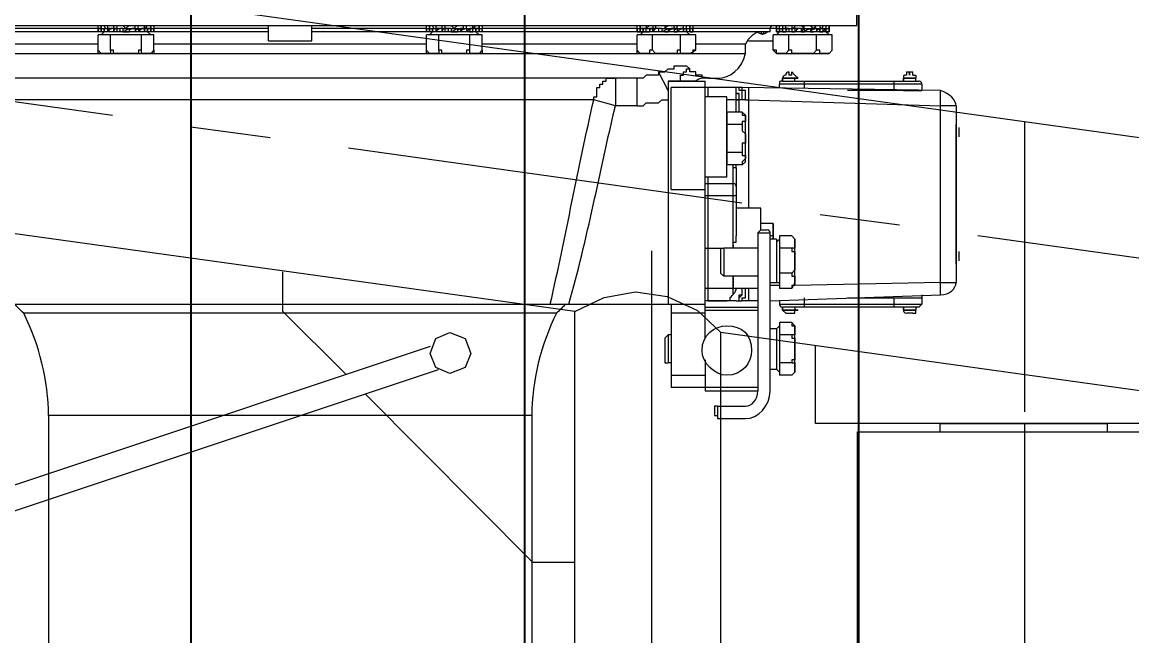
# Model space of a CAD drawing. Header units: millimetres. Extents: x 25083 to 52777, y 24772 to 45779.
# Drawn here: x 39298.4 to 39431.4, y 33732.9 to 33806.6 of the extents above; entities that cross this region are included whole.
import ezdxf

# ---------------------------------------------------------------- set-up
doc = ezdxf.new("R2010")
doc.units = ezdxf.units.MM
doc.layers.add('小车', color=7, linetype='Continuous')
doc.styles.get("Standard").update_dxf_attribs({"font": ''})
doc.styles.get('Standard').set_extended_font_data('SimSun')
doc.dimstyles.new('ISO-25', dxfattribs={"dimtxt": 2.5, "dimasz": 2.5, "dimexe": 1.25, "dimexo": 0.625, "dimtad": 1, "dimtxsty": 'Standard', "dimcen": 2.5, "dimadec": 0, "dimazin": 0, "dimtfac": 1, "dimtmove": 0, "dimatfit": 3, "dimfxl": 1, "dimarcsym": 0})

# ---------------------------------------------------------------- blocks, each defined once
blk = doc.blocks.new('*D925')
at = {"color": 0, "lineweight": -2}
for p, q in [((29677.86, 34881.66), (29677.86, 32448.29)), ((40733.02, 34757.65), (40733.02, 32448.29)), ((29680.36, 32449.54), (40730.52, 32449.54))]:
    blk.add_line(p, q, dxfattribs=at)
at = {"color": 0}
for points in [[(29680.36, 32449.96), (29680.36, 32449.13), (29677.86, 32449.54)], [(40730.52, 32449.13), (40730.52, 32449.96), (40733.02, 32449.54)]]:
    blk.add_solid(points, dxfattribs=at)
at = {"layer": 'DEFPOINTS', "color": 0}
for p in [(29677.86, 34882.29), (40733.02, 34758.27), (40733.02, 32449.54)]:
    blk.add_point(p, dxfattribs=at)
at = {"color": 0, "insert": (35205.44, 32451.63), "char_height": 2.5, "attachment_point": 5}
blk.add_mtext('11055,15', dxfattribs=at)
blk = doc.blocks.new('zw$D2F4')
at = {"color": 7, "lineweight": 5}
for points in [[(626.85, 228.39), (626.85, 92.47)], [(626.85, 228.01), (626.85, 92.84)], [(626.11, 163.03), (626.11, 217.99)], [(623.51, 215.02), (623.51, 105.84)], [(620.54, 118.83), (620.54, 211.67)], [(617.94, 124.03), (617.94, 206.48)], [(626.48, 183.45), (626.48, 202.39)], [(593.43, 202.02), (593.43, 110.66)], [(624.63, 183.45), (624.63, 202.02)], [(592.32, 128.49), (592.32, 192.36)], [(580.06, 189.39), (518.42, 189.39)], [(580.06, 131.46), (580.06, 189.39)], [(623.51, 183.08), (623.88, 183.45)], [(623.51, 182.71), (623.51, 183.45), (623.88, 183.45)], [(623.51, 183.08), (623.51, 177.14)], [(623.88, 181.97), (623.51, 181.97), (623.51, 182.71)], [(623.88, 183.45), (625.74, 183.45)], [(625.74, 176.77), (625.74, 183.45)], [(626.11, 182.71), (625.74, 183.08)], [(626.48, 183.45), (626.11, 183.45)], [(626.11, 183.45), (626.48, 183.45)], [(626.11, 183.45), (626.48, 183.45)], [(626.48, 183.08), (626.11, 183.08)], [(626.48, 183.08), (626.11, 183.08)], [(626.11, 183.08), (626.48, 183.08), (626.48, 182.71)], [(626.11, 183.08), (626.48, 183.08)], [(626.48, 182.71), (626.11, 182.71)], [(626.11, 182.71), (626.48, 182.71), (626.48, 182.34)], [(626.48, 182.34), (626.11, 182.34)], [(626.48, 183.45), (626.85, 183.45)], [(626.48, 183.45), (626.48, 183.08)], [(626.48, 183.08), (626.48, 182.71)], [(626.48, 183.08), (626.85, 183.08)], [(626.85, 183.08), (626.48, 183.08)], [(626.48, 183.08), (626.48, 182.71)], [(626.48, 182.71), (626.48, 182.34)], [(626.48, 182.71), (626.48, 182.34)], [(626.48, 182.34), (626.48, 181.97)], [(623.51, 180.11), (623.51, 181.59), (623.88, 181.59), (623.88, 181.97)], [(623.88, 181.97), (625.74, 181.97)], [(626.48, 181.59), (626.11, 181.59)], [(626.48, 181.22), (626.11, 181.22)], [(626.48, 181.22), (626.48, 180.85)], [(626.48, 181.22), (626.48, 180.85)], [(623.88, 178.25), (623.88, 178.62), (623.51, 178.62), (623.51, 180.11)], [(626.48, 180.48), (626.11, 180.48)], [(626.11, 180.48), (626.48, 179.74)], [(626.11, 180.48), (626.11, 180.11)], [(626.11, 180.11), (626.11, 179.74)], [(626.48, 179.74), (626.11, 179.74)], [(626.85, 180.48), (626.48, 180.11)], [(626.48, 180.48), (626.48, 179.74)], [(626.48, 180.11), (626.85, 179.74)], [(626.48, 179.37), (626.48, 179), (626.11, 179)], [(626.48, 178.62), (626.11, 178.62)], [(626.48, 179), (626.48, 179.37)], [(626.48, 179.37), (626.48, 179)], [(626.48, 179.37), (626.48, 179)], [(623.51, 177.51), (623.51, 178.25), (623.88, 178.25)], [(623.51, 177.14), (623.51, 177.51)], [(623.51, 177.14), (623.88, 176.77)], [(623.88, 176.77), (623.51, 176.77), (623.51, 177.14)], [(623.88, 178.25), (625.74, 178.25)], [(626.11, 177.51), (625.74, 177.14)], [(626.48, 177.88), (626.11, 177.88)], [(626.11, 177.88), (626.48, 177.88), (626.48, 177.51)], [(626.48, 177.51), (626.11, 177.51)], [(626.11, 177.51), (626.48, 177.51), (626.48, 177.14)], [(626.48, 177.14), (626.11, 177.14)], [(626.48, 177.14), (626.11, 177.14)], [(626.11, 177.14), (626.48, 177.14), (626.48, 176.77)], [(626.11, 177.14), (626.48, 177.14)], [(626.48, 177.88), (626.48, 178.25)], [(626.48, 177.51), (626.48, 177.88)], [(626.48, 177.88), (626.48, 177.51)], [(626.48, 177.14), (626.48, 177.51)], [(626.48, 177.51), (626.48, 177.14)], [(626.85, 177.14), (626.48, 177.14)], [(626.48, 177.14), (626.85, 177.14)], [(623.88, 176.77), (625.74, 176.77)], [(624.63, 144.09), (624.63, 176.77)], [(626.11, 176.77), (626.48, 176.77)], [(626.48, 176.77), (626.11, 176.77)], [(626.11, 176.77), (626.48, 176.77)], [(626.48, 163.03), (626.48, 176.77)], [(626.85, 176.77), (626.48, 176.77)], [(625, 163.03), (626.85, 163.03)], [(625, 163.03), (625, 157.83)], [(625, 157.83), (626.85, 157.83)], [(626.11, 102.87), (626.11, 157.83)], [(626.48, 144.09), (626.48, 157.83)], [(623.51, 143.72), (623.88, 144.09)], [(623.51, 143.34), (623.51, 144.09), (623.88, 144.09)], [(623.51, 143.72), (623.51, 137.77)], [(623.88, 144.09), (625.74, 144.09)], [(625.74, 137.4), (625.74, 144.09)], [(626.11, 143.34), (625.74, 143.72)], [(626.48, 144.09), (626.11, 144.09)], [(626.11, 144.09), (626.48, 144.09)], [(626.11, 144.09), (626.48, 144.09)], [(626.48, 143.72), (626.11, 143.72)], [(626.48, 143.72), (626.11, 143.72)], [(626.11, 143.72), (626.48, 143.72), (626.48, 143.34)], [(626.11, 143.72), (626.48, 143.72)], [(626.48, 144.09), (626.85, 144.09)], [(626.48, 144.09), (626.48, 143.72)], [(626.48, 144.09), (626.48, 143.72)], [(626.48, 143.72), (626.85, 143.72)], [(626.85, 143.72), (626.48, 143.72)], [(626.48, 143.72), (626.48, 143.34)], [(623.88, 142.6), (623.51, 142.6), (623.51, 143.34)], [(623.51, 140.75), (623.51, 142.23), (623.88, 142.23), (623.88, 142.6)], [(623.88, 142.6), (625.74, 142.6)], [(626.48, 143.34), (626.11, 143.34)], [(626.11, 143.34), (626.48, 143.34), (626.48, 142.97)], [(626.48, 142.97), (626.11, 142.97)], [(626.48, 143.34), (626.48, 142.97)], [(626.48, 143.34), (626.48, 142.97)], [(626.48, 142.97), (626.48, 142.6)], [(626.48, 142.23), (626.11, 142.23)], [(626.48, 141.86), (626.11, 141.86)], [(626.48, 141.12), (626.11, 141.12)], [(626.11, 141.12), (626.48, 140.37)], [(626.11, 141.12), (626.11, 140.75)], [(626.48, 141.86), (626.48, 141.49)], [(626.85, 141.12), (626.48, 140.75)], [(626.48, 141.12), (626.48, 140.37)], [(623.88, 138.89), (623.88, 139.26), (623.51, 139.26), (623.51, 140.75)], [(626.11, 140.75), (626.11, 140.37)], [(626.48, 140.37), (626.11, 140.37)], [(626.48, 140), (626.11, 140)], [(626.48, 140.75), (626.85, 140.37)], [(626.48, 139.63), (626.48, 140)], [(626.48, 140), (626.48, 139.63)], [(626.48, 140), (626.48, 139.63)], [(623.51, 138.15), (623.51, 138.89), (623.88, 138.89)], [(623.88, 138.89), (625.74, 138.89)], [(626.48, 139.26), (626.11, 139.26)], [(626.48, 138.89), (626.11, 138.89)], [(626.11, 138.89), (626.11, 138.52), (626.48, 138.52), (626.48, 138.15)], [(626.48, 138.52), (626.48, 138.89)], [(626.48, 138.15), (626.48, 138.52)], [(626.48, 138.52), (626.48, 138.15)], [(623.51, 137.77), (623.51, 138.15)], [(623.51, 137.77), (623.88, 137.4)], [(623.88, 137.4), (623.51, 137.4), (623.51, 137.77)], [(623.88, 137.4), (625.74, 137.4)], [(624.63, 118.83), (624.63, 137.4)], [(626.11, 138.15), (625.74, 137.77)], [(626.48, 138.15), (626.11, 138.15)], [(626.11, 138.15), (626.48, 138.15), (626.48, 137.77)], [(626.48, 137.77), (626.11, 137.77)], [(626.48, 137.77), (626.11, 137.77)], [(626.11, 137.77), (626.48, 137.77)], [(626.11, 137.77), (626.48, 137.77)], [(626.11, 137.4), (626.48, 137.4)], [(626.48, 137.4), (626.11, 137.4)], [(626.11, 137.4), (626.48, 137.4)], [(626.48, 137.77), (626.48, 138.15)], [(626.48, 138.15), (626.48, 137.77)], [(626.85, 137.77), (626.48, 137.77)], [(626.48, 137.77), (626.48, 137.4)], [(626.48, 137.77), (626.85, 137.77)], [(626.48, 118.83), (626.48, 137.4)], [(626.85, 137.4), (626.48, 137.4)], [(580.06, 131.46), (518.42, 131.46)], [(617.2, 121.43), (617.94, 124.03)], [(617.94, 124.03), (618.31, 124.03), (618.31, 123.66), (619.43, 123.66), (619.43, 123.29), (619.8, 123.29), (619.8, 122.92), (620.17, 122.92), (620.17, 122.55), (620.54, 122.55), (620.54, 121.43)], [(620.54, 121.43), (617.2, 121.43)], [(617.2, 118.83), (617.2, 121.43)], [(617.2, 118.83), (620.54, 118.83)], [(617.2, 118.83), (617.2, 118.09), (617.57, 117.72), (617.57, 116.24), (617.94, 115.86), (617.94, 115.12)], [(621.28, 116.24), (620.91, 116.24), (620.91, 117.72), (620.54, 118.09), (620.54, 118.83)], [(623.51, 118.46), (623.88, 118.83)], [(623.51, 118.09), (623.51, 118.83), (623.88, 118.83)], [(623.51, 118.46), (623.51, 112.52)], [(623.88, 118.83), (625.74, 118.83)], [(625.74, 111.78), (625.74, 118.83)], [(626.11, 118.09), (625.74, 118.46)], [(626.48, 118.83), (626.11, 118.83)], [(626.11, 118.83), (626.48, 118.83)], [(626.11, 118.83), (626.11, 118.46), (626.48, 118.46)], [(626.48, 118.46), (626.11, 118.46)], [(626.48, 118.46), (626.11, 118.46)], [(626.11, 118.46), (626.11, 118.09), (626.48, 118.09)], [(626.11, 118.46), (626.48, 118.46)], [(626.48, 118.83), (626.48, 118.46)], [(626.48, 118.83), (626.85, 118.83)], [(626.48, 118.83), (626.48, 118.46)], [(626.48, 118.46), (626.48, 118.09)], [(626.48, 118.46), (626.85, 118.46)], [(626.85, 118.46), (626.48, 118.46)], [(623.88, 116.98), (623.88, 117.35), (623.51, 117.35), (623.51, 118.09)], [(626.48, 118.09), (626.11, 118.09)], [(626.11, 118.09), (626.11, 117.72), (626.48, 117.72), (626.48, 117.35)], [(626.48, 117.35), (626.11, 117.35)], [(626.48, 118.09), (626.48, 117.72)], [(626.48, 117.72), (626.48, 117.35)], [(619.06, 115.12), (621.28, 116.24)], [(621.28, 116.24), (621.28, 115.49), (621.65, 115.12), (621.65, 114.38), (622.03, 114.38), (622.03, 113.26), (622.03, 112.89), (621.65, 112.52)], [(623.51, 115.49), (623.51, 116.61), (623.88, 116.98)], [(623.88, 116.98), (625.74, 116.98)], [(626.48, 116.98), (626.11, 116.98)], [(626.48, 116.24), (626.11, 116.24)], [(626.48, 115.86), (626.11, 115.86)], [(626.11, 115.86), (626.48, 115.12)], [(626.48, 116.98), (626.48, 116.61)], [(626.48, 115.86), (626.48, 115.12)], [(593.43, 114.75), (583.4, 114.75)], [(583.4, 104.35), (583.4, 114.75)], [(584.89, 114.75), (584.89, 110.66)], [(589.35, 115.49), (586.38, 115.49)], [(586.38, 115.49), (586.38, 115.12)], [(589.72, 115.12), (586.38, 115.12)], [(586.38, 114.75), (586.38, 115.12)], [(589.35, 115.49), (589.72, 115.12)], [(589.72, 114.75), (589.72, 115.12)], [(592.32, 110.66), (592.32, 114.75)], [(620.17, 115.12), (593.43, 115.12)], [(607.17, 114.75), (619.43, 114.75)], [(607.17, 114.75), (607.17, 110.66)], [(619.43, 106.95), (619.43, 114.75)], [(620.17, 111.78), (620.17, 115.12)], [(620.17, 115.12), (620.17, 110.66)], [(623.88, 113.64), (623.88, 114.01), (623.51, 114.01), (623.51, 115.49)], [(626.11, 115.49), (626.11, 115.12)], [(626.48, 115.12), (626.11, 115.12)], [(626.85, 115.49), (626.48, 115.49)], [(626.48, 115.49), (626.85, 115.12)], [(626.48, 114.38), (626.48, 114.75)], [(620.17, 113.64), (620.91, 113.64), (620.91, 113.26), (621.28, 113.26), (621.28, 112.89), (621.65, 112.89), (621.65, 112.52)], [(623.51, 112.89), (623.51, 113.64), (623.88, 113.64)], [(623.88, 113.64), (625.74, 113.64)], [(626.48, 114.38), (626.11, 114.38)], [(626.48, 114.01), (626.11, 114.01)], [(626.48, 113.26), (626.11, 113.26)], [(626.11, 113.26), (626.48, 113.26), (626.48, 112.89)], [(626.48, 113.26), (626.48, 113.64)], [(626.48, 113.26), (626.48, 112.89)], [(620.54, 110.29), (620.54, 111.04), (620.91, 111.04), (620.91, 111.78), (621.28, 111.78), (621.28, 112.15), (621.28, 112.52), (621.65, 112.52)], [(623.51, 112.52), (623.51, 112.89)], [(623.51, 112.52), (623.88, 111.78)], [(623.88, 111.78), (623.88, 112.15), (623.51, 112.15), (623.51, 112.52)], [(623.88, 111.78), (625.74, 111.78)], [(624.63, 105.84), (624.63, 111.78)], [(626.11, 112.89), (625.74, 112.52)], [(626.48, 112.89), (626.11, 112.89)], [(626.11, 112.89), (626.48, 112.89), (626.48, 112.52)], [(626.48, 112.52), (626.11, 112.52)], [(626.11, 112.52), (626.48, 112.52)], [(626.11, 112.52), (626.11, 112.15)], [(626.48, 112.15), (626.11, 112.15)], [(626.11, 112.15), (626.48, 112.15)], [(626.48, 112.15), (626.11, 112.15)], [(626.11, 112.15), (626.48, 112.15)], [(626.11, 112.15), (626.48, 112.15)], [(626.48, 112.89), (626.48, 112.52)], [(626.48, 112.15), (626.48, 112.52)], [(626.85, 112.52), (626.48, 112.52)], [(626.48, 112.52), (626.48, 112.15)], [(626.48, 112.52), (626.85, 112.52), (626.85, 112.15)], [(626.48, 102.87), (626.48, 112.15)], [(626.85, 112.15), (626.48, 112.15)], [(586.75, 110.66), (583.03, 110.66)], [(583.03, 110.66), (583.03, 104.35)], [(589.35, 110.66), (620.17, 110.66)], [(592.69, 110.66), (592.69, 104.35)], [(593.06, 110.66), (593.06, 104.35)], [(593.8, 106.95), (593.8, 110.66)], [(595.29, 107.32), (595.29, 110.66)], [(600.12, 110.66), (600.12, 108.81)], [(606.43, 106.95), (606.43, 110.66)], [(607.91, 110.66), (607.91, 107.32)], [(608.66, 108.07), (608.66, 110.66)], [(618.31, 108.07), (618.31, 110.66)], [(581.18, 109.18), (579.69, 109.18)], [(579.69, 109.18), (579.69, 105.84)], [(581.18, 109.55), (580.06, 109.55)], [(581.18, 109.18), (581.18, 105.84)], [(593.8, 110.29), (608.66, 110.29)], [(593.8, 110.29), (593.8, 108.07)], [(618.31, 110.29), (619.43, 110.29)], [(620.54, 110.29), (620.54, 109.18)], [(594.17, 107.69), (593.8, 107.69), (593.8, 108.07)], [(597.15, 108.81), (596.77, 108.44)], [(600.12, 108.44), (596.77, 108.44)], [(596.77, 104.35), (596.77, 108.44)], [(600.12, 108.81), (597.15, 108.81)], [(600.12, 108.81), (600.12, 108.44)], [(600.12, 104.35), (600.12, 108.44)], [(608.66, 108.07), (618.31, 108.07)], [(616.46, 108.07), (610.14, 108.07)], [(610.14, 106.21), (610.14, 108.07)], [(610.89, 108.07), (610.51, 108.07)], [(611.63, 106.21), (611.63, 108.07)], [(614.97, 106.21), (614.97, 108.07)], [(616.46, 106.21), (616.46, 108.07)], [(617.94, 106.95), (617.94, 108.07)], [(593.8, 106.95), (593.8, 106.58), (594.55, 106.58), (594.55, 106.21), (595.29, 106.21)], [(593.8, 106.95), (593.8, 106.58), (594.17, 106.58), (594.55, 106.21), (595.29, 106.21)], [(594.55, 107.32), (596.77, 107.32)], [(596.77, 107.32), (595.29, 107.32)], [(595.29, 106.95), (595.29, 107.32)], [(595.29, 104.35), (595.29, 106.95)], [(600.49, 107.32), (600.12, 107.32)], [(600.12, 107.32), (609.77, 107.32)], [(600.49, 107.32), (600.86, 107.32), (600.86, 106.95), (601.6, 106.95)], [(609.77, 106.95), (601.6, 106.95)], [(604.94, 103.98), (604.94, 106.95)], [(609.77, 106.95), (609.77, 107.32)], [(609.77, 107.32), (610.14, 107.32)], [(609.77, 106.95), (610.14, 106.95)], [(616.46, 106.95), (617.94, 106.95)], [(616.46, 106.58), (617.94, 106.58)], [(617.94, 106.95), (618.68, 106.95)], [(617.94, 106.95), (619.06, 106.95)], [(617.94, 106.95), (617.94, 106.58)], [(617.94, 106.21), (617.94, 106.95)], [(617.94, 106.95), (618.68, 106.95)], [(617.94, 106.21), (619.06, 106.21), (619.06, 106.58), (619.43, 106.58), (619.43, 106.95)], [(617.94, 106.21), (619.06, 106.21), (619.06, 106.58), (619.43, 106.58), (619.43, 106.95)], [(617.94, 106.58), (618.68, 106.58)], [(618.68, 106.95), (619.06, 106.95)], [(618.68, 106.95), (618.68, 106.58)], [(618.68, 106.58), (618.68, 106.95), (619.06, 106.95)], [(619.06, 106.95), (619.43, 106.95), (619.43, 107.32)], [(619.06, 106.95), (619.43, 106.95), (619.43, 107.32)], [(593.8, 104.35), (593.8, 106.21)], [(593.8, 106.21), (594.17, 106.21), (594.17, 105.84), (594.55, 105.84), (594.92, 105.84), (595.29, 105.84)], [(595.29, 105.47), (593.8, 105.47)], [(617.94, 105.47), (604.94, 105.47)], [(610.51, 105.84), (610.14, 106.21)], [(610.89, 105.84), (610.51, 106.21), (610.14, 106.21)], [(610.51, 105.84), (616.08, 105.84)], [(611.63, 106.21), (611.26, 106.21), (611.26, 105.84), (610.89, 105.84)], [(613.49, 105.84), (612.74, 105.84), (612.74, 106.21), (611.63, 106.21)], [(614.97, 106.21), (614.23, 106.21), (613.86, 105.84), (613.49, 105.84)], [(615.71, 105.84), (615.34, 105.84), (615.34, 106.21), (614.97, 106.21)], [(616.08, 105.84), (615.71, 105.84)], [(616.08, 105.84), (616.46, 106.21)], [(616.46, 106.21), (616.08, 106.21), (616.08, 105.84)], [(617.94, 105.47), (617.2, 82.44)], [(617.94, 105.84), (619.06, 105.84), (619.06, 106.21), (619.43, 106.21)], [(617.94, 105.84), (617.94, 105.47)], [(619.43, 105.47), (617.94, 105.47)], [(619.06, 82.44), (619.43, 106.21)], [(623.51, 105.84), (624.63, 105.84)], [(625, 105.47), (625, 102.5)], [(625, 105.47), (625, 103.61)], [(601.97, 104.35), (583.03, 104.35)], [(601.97, 104.35), (601.97, 102.87)], [(602.34, 103.98), (604.94, 103.98)], [(602.34, 103.98), (602.34, 103.24)], [(603.09, 102.5), (603.09, 103.98)], [(583.03, 102.87), (601.97, 102.87)], [(590.46, 102.12), (590.46, 102.87)], [(593.8, 102.87), (594.55, 82.44)], [(595.66, 101.75), (595.66, 102.87)], [(601.23, 102.12), (601.23, 102.87)], [(601.23, 102.5), (602.72, 102.5)], [(601.6, 102.5), (601.23, 102.5)], [(601.6, 102.5), (601.6, 102.87)], [(602.34, 102.5), (601.6, 102.5)], [(602.72, 102.5), (602.34, 102.5)], [(602.72, 102.5), (603.09, 102.5)], [(603.09, 102.5), (602.72, 102.5)], [(623.51, 102.12), (623.88, 102.5)], [(623.51, 101.38), (623.51, 102.12), (623.88, 102.12), (623.88, 102.5)], [(623.88, 102.5), (625.74, 102.5)], [(625, 103.61), (625, 102.5)], [(625.74, 95.44), (625.74, 102.5)], [(626.11, 102.87), (626.48, 102.87)], [(626.48, 102.12), (626.48, 102.87)], [(591.2, 101.75), (584.89, 101.75)], [(584.89, 100.27), (584.89, 101.75)], [(585.63, 102.12), (585.26, 101.75)], [(590.46, 102.12), (585.63, 102.12)], [(586.38, 100.27), (586.38, 101.75)], [(589.72, 100.27), (589.72, 101.75)], [(590.46, 102.12), (590.83, 101.75)], [(591.2, 100.27), (591.2, 101.75)], [(592.69, 99.52), (592.69, 101.38)], [(592.69, 101.38), (592.69, 99.52)], [(593.06, 85.04), (593.06, 101.38)], [(593.8, 101.75), (593.43, 101.75)], [(593.43, 101.75), (593.43, 84.67)], [(601.6, 101.75), (595.29, 101.75)], [(595.29, 100.27), (595.29, 101.75)], [(601.23, 102.12), (596.03, 102.12)], [(596.03, 102.12), (596.03, 101.75)], [(597.15, 100.27), (597.15, 101.75)], [(600.12, 100.27), (600.12, 101.75)], [(600.86, 102.12), (601.23, 101.75)], [(601.6, 100.27), (601.6, 101.75)], [(619.43, 101.75), (619.8, 101.75)], [(619.8, 84.67), (619.8, 101.75)], [(620.17, 101.38), (620.17, 85.04)], [(620.54, 99.52), (620.54, 101.38)], [(620.54, 101.38), (620.54, 99.52)], [(623.51, 102.12), (623.51, 95.81)], [(623.88, 100.64), (623.51, 101.01), (623.51, 101.38)], [(626.11, 101.75), (625.74, 102.12)], [(626.48, 102.12), (626.11, 102.12)], [(626.48, 102.12), (626.11, 102.12)], [(626.11, 102.12), (626.48, 102.12)], [(626.11, 95.81), (626.11, 102.12)], [(626.11, 102.12), (626.48, 102.12), (626.48, 101.75)], [(626.11, 102.12), (626.48, 102.12)], [(626.11, 102.12), (626.11, 101.75)], [(626.48, 101.75), (626.11, 101.75)], [(626.11, 101.75), (626.48, 101.75), (626.48, 101.38)], [(626.48, 101.38), (626.11, 101.38)], [(626.11, 101.38), (626.48, 101.38), (626.48, 101.01)], [(626.85, 102.12), (626.48, 102.12)], [(626.48, 102.12), (626.85, 102.12)], [(626.48, 102.12), (626.48, 101.75), (626.85, 101.75)], [(626.85, 102.12), (626.48, 102.12)], [(626.48, 102.12), (626.48, 101.75)], [(626.48, 101.75), (626.48, 101.38)], [(626.48, 101.38), (626.48, 101.01)], [(585.26, 99.9), (584.89, 100.27)], [(585.63, 99.9), (585.26, 99.9), (584.89, 100.27)], [(585.26, 99.9), (590.83, 99.9)], [(586.38, 100.27), (586.38, 99.9), (585.63, 99.9)], [(587.86, 99.9), (586.75, 99.9), (586.75, 100.27), (586.38, 100.27)], [(589.72, 100.27), (589.35, 100.27), (589.35, 99.9), (587.86, 99.9)], [(590.46, 99.9), (589.72, 99.9), (589.72, 100.27)], [(590.83, 99.9), (590.46, 99.9)], [(590.83, 99.9), (591.2, 100.27)], [(591.2, 100.27), (590.83, 100.27), (590.83, 99.9)], [(592.32, 99.9), (592.69, 99.9), (592.69, 99.52)], [(593.06, 99.9), (592.69, 99.9)], [(596.03, 99.9), (595.29, 100.27)], [(596.03, 99.9), (595.66, 99.9), (595.66, 100.27), (595.29, 100.27)], [(596.03, 82.44), (595.66, 99.9)], [(597.15, 100.27), (596.77, 100.27), (596.77, 99.9), (596.03, 99.9)], [(596.03, 99.9), (601.23, 99.9)], [(598.63, 99.9), (597.52, 99.9), (597.15, 100.27)], [(600.12, 100.27), (599.74, 100.27), (599.74, 99.9), (598.63, 99.9)], [(600.86, 99.9), (600.12, 99.9), (600.12, 100.27)], [(601.23, 99.9), (600.86, 99.9)], [(601.23, 99.9), (601.6, 100.27)], [(601.6, 100.27), (601.23, 99.9)], [(620.17, 99.9), (620.54, 99.9)], [(620.91, 99.9), (620.54, 99.52)], [(621.28, 100.64), (620.91, 100.64)], [(620.91, 100.27), (621.28, 100.27)], [(623.51, 98.78), (623.51, 100.27), (623.88, 100.27), (623.88, 100.64)], [(623.88, 100.64), (625.74, 100.64)], [(626.48, 101.01), (626.11, 101.01)], [(626.48, 100.64), (626.11, 100.64)], [(626.48, 99.9), (626.11, 99.9)], [(626.48, 100.64), (626.48, 100.27)], [(626.48, 100.64), (626.48, 100.27)], [(626.48, 99.9), (626.48, 99.52)], [(594.17, 98.78), (593.06, 98.78)], [(620.17, 98.78), (619.43, 98.78)], [(623.88, 97.3), (623.51, 97.67), (623.51, 98.78)], [(626.48, 99.15), (626.11, 99.15)], [(626.11, 99.15), (626.48, 98.78)], [(626.11, 99.15), (626.11, 98.78)], [(626.48, 98.78), (626.11, 98.78)], [(626.85, 99.15), (626.48, 98.78)], [(626.48, 99.15), (626.48, 98.78)], [(626.48, 98.78), (626.85, 98.78)], [(626.48, 98.78), (626.48, 98.41)], [(623.51, 96.18), (623.51, 96.92), (623.88, 96.92), (623.88, 97.3)], [(623.88, 97.3), (625.74, 97.3)], [(626.48, 98.04), (626.11, 98.04)], [(626.48, 97.3), (626.11, 97.3)], [(626.48, 97.3), (626.48, 97.67)], [(623.51, 95.81), (623.51, 96.18)], [(623.51, 95.81), (623.88, 95.44)], [(623.88, 95.44), (623.51, 95.81)], [(626.11, 96.18), (625.74, 95.81)], [(626.48, 96.92), (626.11, 96.92)], [(626.11, 96.92), (626.48, 96.92), (626.48, 96.55)], [(626.48, 96.55), (626.11, 96.55)], [(626.11, 96.55), (626.48, 96.18)], [(626.48, 96.18), (626.11, 96.18)], [(626.11, 96.18), (626.11, 95.81)], [(626.11, 96.18), (626.48, 96.18), (626.48, 95.81)], [(626.48, 95.81), (626.11, 95.81)], [(626.11, 95.81), (626.48, 95.81)], [(626.48, 95.81), (626.11, 95.81)], [(626.11, 95.81), (626.48, 95.81)], [(626.11, 95.81), (626.48, 95.81)], [(626.48, 96.92), (626.48, 96.55)], [(626.48, 96.55), (626.48, 96.18)], [(626.85, 96.18), (626.48, 96.18), (626.48, 95.81)], [(626.48, 96.18), (626.48, 95.81)], [(626.85, 95.81), (626.48, 95.81)], [(626.48, 95.81), (626.85, 95.81)], [(623.88, 95.44), (625.74, 95.44)], [(594.17, 93.58), (594.17, 84.67)], [(619.06, 84.67), (619.06, 93.58)], [(626.85, 92.84), (626.85, 92.47)], [(626.85, 92.47), (629.08, 92.47)], [(593.06, 88.01), (594.17, 88.01)], [(619.06, 88.01), (620.17, 88.01)], [(592.32, 86.16), (592.32, 86.53)], [(592.69, 85.41), (592.69, 86.9)], [(592.69, 86.9), (592.69, 85.41)], [(594.17, 86.9), (594.17, 84.67)], [(619.06, 86.9), (619.06, 84.67)], [(620.54, 85.41), (620.54, 86.9)], [(620.54, 86.9), (620.54, 85.41)], [(621.28, 86.53), (621.28, 86.16)], [(592.32, 85.78), (592.32, 86.16)], [(592.32, 85.78), (592.32, 85.41), (592.69, 85.41)], [(593.06, 85.41), (592.69, 85.41)], [(620.17, 85.41), (620.54, 85.41)], [(620.91, 85.78), (620.91, 85.41), (620.54, 85.41)], [(620.91, 86.16), (621.28, 86.16)], [(621.28, 86.16), (620.91, 86.16)], [(621.28, 86.16), (621.28, 85.78)], [(594.55, 84.67), (593.43, 84.67)], [(619.8, 84.67), (619.06, 84.67)], [(594.55, 82.44), (596.03, 82.44)], [(596.03, 82.44), (617.2, 82.44)], [(596.03, 82.44), (596.03, 80.58)], [(617.2, 80.58), (617.2, 82.44)], [(617.2, 82.44), (619.06, 82.44)], [(617.2, 80.58), (596.03, 80.58)], [(598.26, 80.58), (614.97, 80.58)], [(614.6, 80.58), (598.63, 80.58)]]:
    blk.add_lwpolyline(points, dxfattribs=at)
for points in [[(592.32, 192.36), (592.69, 192.74), (593.06, 193.11), (593.43, 193.48)], [(580.06, 189.39), (584.15, 189.39), (588.6, 190.51), (592.32, 192.36)], [(626.11, 183.45), (626.11, 183.45), (626.11, 183.45), (626.11, 183.45)], [(626.11, 183.08), (626.11, 183.08), (626.11, 183.08), (626.11, 183.08)], [(626.11, 183.08), (626.11, 183.08), (626.11, 183.08), (626.11, 183.08)], [(626.11, 182.34), (626.11, 182.34), (626.11, 182.71), (626.11, 182.71)], [(626.48, 181.59), (626.48, 181.97), (626.48, 181.97), (626.11, 182.34)], [(626.11, 182.34), (626.11, 182.34), (626.11, 182.34), (626.11, 182.34)], [(626.11, 182.34), (626.11, 182.34), (626.11, 182.34), (626.11, 182.34)], [(626.48, 183.08), (626.48, 183.45), (626.48, 183.45), (626.48, 183.45)], [(626.48, 183.45), (626.48, 183.45), (626.48, 183.45), (626.48, 183.45)], [(626.48, 183.45), (626.48, 183.45), (626.48, 183.45), (626.48, 183.45)], [(626.48, 183.45), (626.48, 183.45), (626.48, 183.45), (626.48, 183.45)], [(626.48, 183.45), (626.48, 183.45), (626.48, 183.45), (626.48, 183.45)], [(626.48, 183.08), (626.48, 183.08), (626.48, 183.08), (626.48, 183.08)], [(626.48, 183.08), (626.48, 183.08), (626.48, 183.08), (626.48, 183.08)], [(626.48, 183.08), (626.48, 183.08), (626.48, 183.08), (626.48, 183.08)], [(626.48, 183.08), (626.48, 183.08), (626.48, 183.08), (626.48, 183.08)], [(626.85, 182.71), (626.48, 182.71), (626.48, 182.34), (626.48, 182.34)], [(626.48, 182.71), (626.48, 182.71), (626.48, 182.71), (626.48, 182.71)], [(626.48, 182.71), (626.48, 182.71), (626.48, 182.71), (626.48, 182.71)], [(626.48, 182.34), (626.48, 182.34), (626.48, 182.34), (626.48, 182.34)], [(626.85, 182.34), (626.48, 182.34), (626.48, 182.34), (626.48, 182.34)], [(626.48, 181.97), (626.48, 182.34), (626.48, 182.34), (626.48, 182.34)], [(626.48, 181.22), (626.48, 181.22), (626.48, 181.59), (626.11, 181.59)], [(626.11, 181.22), (626.11, 181.59), (626.11, 181.59), (626.11, 181.59)], [(626.11, 181.59), (626.11, 181.59), (626.11, 181.59), (626.11, 181.59)], [(626.48, 180.85), (626.11, 180.85), (626.11, 180.85), (626.11, 181.22)], [(626.11, 181.22), (626.11, 181.22), (626.11, 181.22), (626.11, 181.22)], [(626.48, 181.59), (626.48, 181.97), (626.48, 181.97), (626.48, 181.97)], [(626.85, 181.59), (626.48, 181.59), (626.48, 181.59), (626.48, 181.22)], [(626.48, 181.22), (626.48, 181.22), (626.48, 181.59), (626.48, 181.59)], [(626.48, 181.22), (626.48, 181.22), (626.48, 181.22), (626.48, 181.22)], [(626.85, 181.22), (626.48, 181.22), (626.48, 181.22), (626.48, 181.22)], [(626.48, 181.22), (626.48, 181.22), (626.48, 181.22), (626.48, 181.22)], [(626.11, 179.74), (626.48, 179.74), (626.48, 179.37), (626.48, 179.37)], [(626.48, 180.48), (626.48, 180.48), (626.48, 180.85), (626.48, 180.85)], [(626.48, 180.48), (626.48, 180.48), (626.48, 180.85), (626.48, 180.85)], [(626.48, 179.74), (626.48, 179.74), (626.48, 179.37), (626.48, 179.37)], [(626.11, 179), (626.11, 179), (626.11, 179), (626.11, 179)], [(626.11, 179), (626.11, 179), (626.11, 179), (626.11, 179)], [(626.11, 179), (626.48, 179), (626.48, 178.62), (626.48, 178.62)], [(626.11, 178.62), (626.11, 178.62), (626.11, 178.62), (626.11, 179)], [(626.11, 178.62), (626.48, 178.25), (626.48, 178.25), (626.48, 178.25)], [(626.48, 179.37), (626.48, 179.37), (626.48, 179.37), (626.48, 179)], [(626.48, 179), (626.48, 179), (626.48, 179), (626.48, 179)], [(626.48, 179), (626.48, 179), (626.48, 179), (626.85, 179)], [(626.48, 179), (626.48, 179), (626.48, 178.62), (626.48, 178.62)], [(626.48, 179), (626.48, 178.62), (626.48, 178.62), (626.85, 178.62)], [(626.48, 178.62), (626.48, 178.25), (626.48, 178.25), (626.48, 177.88)], [(626.48, 178.62), (626.48, 178.62), (626.48, 178.62), (626.48, 178.62)], [(626.11, 177.88), (626.11, 177.88), (626.11, 177.88), (626.11, 177.88)], [(626.11, 177.51), (626.11, 177.88), (626.11, 177.88), (626.11, 177.88)], [(626.11, 177.14), (626.11, 177.14), (626.11, 177.14), (626.11, 177.14)], [(626.48, 178.25), (626.48, 177.88), (626.48, 177.88), (626.48, 177.88)], [(626.48, 177.88), (626.48, 177.88), (626.48, 177.88), (626.48, 177.88)], [(626.48, 177.88), (626.48, 177.88), (626.48, 177.88), (626.85, 177.88)], [(626.48, 177.88), (626.48, 177.88), (626.48, 177.88), (626.85, 177.51)], [(626.48, 177.51), (626.48, 177.51), (626.48, 177.51), (626.48, 177.51)], [(626.48, 177.51), (626.48, 177.51), (626.48, 177.51), (626.48, 177.51)], [(626.48, 177.14), (626.48, 177.14), (626.48, 177.14), (626.48, 177.14)], [(626.48, 177.14), (626.48, 177.14), (626.48, 177.14), (626.48, 177.14)], [(626.48, 177.14), (626.48, 177.14), (626.48, 177.14), (626.48, 177.14)], [(626.48, 177.14), (626.48, 177.14), (626.48, 177.14), (626.48, 177.14)], [(626.48, 177.14), (626.48, 177.14), (626.48, 177.14), (626.48, 177.14)], [(626.48, 177.14), (626.48, 177.14), (626.48, 176.77), (626.48, 176.77)], [(626.48, 176.77), (626.48, 176.77), (626.48, 176.77), (626.48, 176.77)], [(626.48, 176.77), (626.48, 176.77), (626.48, 176.77), (626.48, 176.77)], [(626.48, 176.77), (626.48, 176.77), (626.48, 176.77), (626.48, 176.77)], [(626.48, 176.77), (626.48, 176.77), (626.48, 176.77), (626.48, 176.77)], [(626.48, 176.77), (626.48, 176.77), (626.48, 176.77), (626.48, 176.77)], [(626.48, 176.77), (626.48, 176.77), (626.48, 176.77), (626.48, 176.77)], [(626.48, 176.77), (626.48, 176.77), (626.48, 176.77), (626.48, 176.77)], [(626.11, 144.09), (626.11, 144.09), (626.11, 144.09), (626.11, 144.09)], [(626.11, 143.72), (626.11, 143.72), (626.11, 143.72), (626.11, 143.72)], [(626.11, 143.72), (626.11, 143.72), (626.11, 143.72), (626.11, 143.72)], [(626.48, 144.09), (626.48, 144.09), (626.48, 144.09), (626.48, 144.09)], [(626.48, 144.09), (626.48, 144.09), (626.48, 144.09), (626.48, 144.09)], [(626.48, 144.09), (626.48, 144.09), (626.48, 144.09), (626.48, 144.09)], [(626.48, 144.09), (626.48, 144.09), (626.48, 144.09), (626.48, 144.09)], [(626.48, 144.09), (626.48, 144.09), (626.48, 144.09), (626.48, 144.09)], [(626.48, 143.72), (626.48, 143.72), (626.48, 143.72), (626.48, 143.72)], [(626.48, 143.72), (626.48, 143.72), (626.48, 143.72), (626.48, 143.72)], [(626.48, 143.72), (626.48, 143.72), (626.48, 143.72), (626.48, 143.72)], [(626.48, 143.72), (626.48, 143.72), (626.48, 143.72), (626.48, 143.72)], [(626.11, 142.97), (626.11, 142.97), (626.11, 143.34), (626.11, 143.34)], [(626.48, 142.23), (626.48, 142.6), (626.48, 142.6), (626.11, 142.97)], [(626.11, 142.97), (626.11, 142.97), (626.11, 142.97), (626.11, 142.97)], [(626.11, 142.97), (626.11, 142.97), (626.11, 142.97), (626.11, 142.97)], [(626.85, 143.34), (626.48, 143.34), (626.48, 142.97), (626.48, 142.97)], [(626.48, 143.34), (626.48, 143.34), (626.48, 143.34), (626.48, 143.34)], [(626.48, 143.34), (626.48, 143.34), (626.48, 143.34), (626.48, 143.34)], [(626.48, 142.23), (626.48, 142.6), (626.48, 142.6), (626.48, 142.97)], [(626.48, 142.97), (626.48, 142.97), (626.48, 142.97), (626.48, 142.97)], [(626.48, 142.97), (626.48, 142.97), (626.48, 142.97), (626.48, 142.97)], [(626.85, 142.97), (626.48, 142.97), (626.48, 142.97), (626.48, 142.97)], [(626.48, 141.86), (626.48, 141.86), (626.48, 142.23), (626.11, 142.23)], [(626.11, 141.86), (626.11, 142.23), (626.11, 142.23), (626.11, 142.23)], [(626.11, 142.23), (626.11, 142.23), (626.11, 142.23), (626.11, 142.23)], [(626.48, 141.49), (626.11, 141.49), (626.11, 141.49), (626.11, 141.86)], [(626.11, 141.86), (626.11, 141.86), (626.11, 141.86), (626.11, 141.86)], [(626.48, 141.86), (626.48, 141.86), (626.48, 142.23), (626.48, 142.23)], [(626.85, 142.23), (626.48, 142.23), (626.48, 142.23), (626.48, 141.86)], [(626.48, 141.12), (626.48, 141.12), (626.48, 141.49), (626.48, 141.86)], [(626.48, 141.86), (626.48, 141.86), (626.48, 141.86), (626.48, 141.86)], [(626.85, 141.86), (626.48, 141.86), (626.48, 141.86), (626.48, 141.86)], [(626.48, 141.86), (626.48, 141.86), (626.48, 141.86), (626.48, 141.86)], [(626.48, 141.12), (626.48, 141.12), (626.48, 141.49), (626.48, 141.49)], [(626.11, 140.37), (626.48, 140.37), (626.48, 140), (626.48, 140)], [(626.11, 140), (626.11, 140), (626.11, 140), (626.11, 140)], [(626.11, 140), (626.48, 139.63), (626.48, 139.63), (626.48, 139.26)], [(626.48, 140.37), (626.48, 140.37), (626.48, 140), (626.48, 140)], [(626.48, 140), (626.48, 140), (626.48, 140), (626.48, 139.63)], [(626.11, 139.63), (626.11, 139.63), (626.11, 139.63), (626.11, 139.63)], [(626.11, 139.26), (626.11, 139.26), (626.11, 139.26), (626.11, 139.63)], [(626.11, 139.26), (626.48, 138.89), (626.48, 138.89), (626.48, 138.89)], [(626.11, 138.52), (626.11, 138.52), (626.11, 138.52), (626.11, 138.52)], [(626.11, 138.15), (626.11, 138.52), (626.11, 138.52), (626.11, 138.52)], [(626.48, 139.63), (626.48, 139.63), (626.48, 139.63), (626.48, 139.63)], [(626.48, 139.63), (626.48, 139.63), (626.48, 139.63), (626.85, 139.63)], [(626.48, 139.63), (626.48, 139.63), (626.48, 139.26), (626.48, 139.26)], [(626.48, 139.63), (626.48, 139.26), (626.48, 139.26), (626.85, 139.26)], [(626.48, 139.26), (626.48, 139.26), (626.48, 139.26), (626.48, 139.26)], [(626.48, 139.26), (626.48, 138.89), (626.48, 138.89), (626.48, 138.52)], [(626.48, 138.89), (626.48, 138.89), (626.48, 138.89), (626.48, 138.52)], [(626.48, 138.89), (626.48, 138.52), (626.48, 138.52), (626.48, 138.52)], [(626.48, 138.52), (626.48, 138.52), (626.48, 138.52), (626.85, 138.52)], [(626.48, 138.52), (626.48, 138.52), (626.48, 138.52), (626.85, 138.15)], [(626.11, 137.77), (626.11, 137.77), (626.11, 137.77), (626.11, 137.77)], [(626.48, 138.15), (626.48, 138.15), (626.48, 138.15), (626.48, 138.15)], [(626.48, 138.15), (626.48, 138.15), (626.48, 138.15), (626.48, 138.15)], [(626.48, 137.77), (626.48, 137.77), (626.48, 137.77), (626.48, 137.77)], [(626.48, 137.77), (626.48, 137.77), (626.48, 137.77), (626.48, 137.77)], [(626.48, 137.77), (626.48, 137.77), (626.48, 137.77), (626.48, 137.77)], [(626.48, 137.77), (626.48, 137.77), (626.48, 137.77), (626.48, 137.77)], [(626.48, 137.77), (626.48, 137.77), (626.48, 137.77), (626.48, 137.77)], [(626.48, 137.77), (626.48, 137.77), (626.48, 137.77), (626.48, 137.77)], [(626.48, 137.77), (626.48, 137.77), (626.48, 137.4), (626.48, 137.4)], [(626.48, 137.4), (626.48, 137.4), (626.48, 137.4), (626.48, 137.4)], [(626.48, 137.4), (626.48, 137.4), (626.48, 137.4), (626.48, 137.4)], [(626.48, 137.4), (626.48, 137.4), (626.48, 137.4), (626.48, 137.4)], [(626.48, 137.4), (626.48, 137.4), (626.48, 137.4), (626.48, 137.4)], [(626.48, 137.4), (626.48, 137.4), (626.48, 137.4), (626.48, 137.4)], [(626.48, 137.4), (626.48, 137.4), (626.48, 137.4), (626.48, 137.4)], [(592.32, 128.49), (588.6, 130.35), (584.15, 131.46), (580.06, 131.46)], [(593.43, 129.23), (601.6, 127.38), (609.77, 125.89), (617.94, 124.03)], [(593.43, 127.38), (593.06, 127.75), (592.69, 128.12), (592.32, 128.49)], [(593.43, 127), (601.23, 124.78), (609.4, 123.29), (617.2, 121.43)], [(626.11, 118.83), (626.11, 118.83), (626.11, 118.83), (626.11, 118.83)], [(626.11, 118.46), (626.11, 118.46), (626.11, 118.46), (626.11, 118.46)], [(626.11, 118.46), (626.11, 118.46), (626.11, 118.46), (626.11, 118.46)], [(626.48, 118.83), (626.48, 118.83), (626.48, 118.83), (626.48, 118.83)], [(626.48, 118.83), (626.48, 118.83), (626.48, 118.83), (626.48, 118.83)], [(626.48, 118.09), (626.48, 118.09), (626.48, 118.46), (626.48, 118.46)], [(626.48, 118.46), (626.48, 118.46), (626.48, 118.46), (626.48, 118.46)], [(626.48, 118.46), (626.48, 118.46), (626.48, 118.46), (626.48, 118.46)], [(626.48, 118.46), (626.48, 118.46), (626.48, 118.46), (626.48, 118.46)], [(626.48, 118.46), (626.48, 118.46), (626.48, 118.46), (626.48, 118.46)], [(626.48, 118.46), (626.48, 118.46), (626.48, 118.46), (626.48, 118.46)], [(626.48, 118.46), (626.48, 118.46), (626.48, 118.46), (626.48, 118.46)], [(626.11, 117.72), (626.11, 117.72), (626.11, 117.72), (626.11, 117.35)], [(626.11, 117.72), (626.11, 117.72), (626.11, 117.72), (626.11, 117.72)], [(626.11, 117.72), (626.11, 117.72), (626.11, 117.72), (626.11, 117.72)], [(626.48, 116.98), (626.48, 116.98), (626.48, 117.35), (626.11, 117.35)], [(626.48, 118.09), (626.48, 118.09), (626.48, 118.09), (626.48, 118.09)], [(626.48, 117.72), (626.48, 118.09), (626.48, 118.09), (626.48, 118.09)], [(626.85, 117.72), (626.48, 117.72), (626.48, 117.72), (626.48, 117.72)], [(626.85, 117.35), (626.48, 117.72), (626.48, 117.72), (626.48, 117.72)], [(626.48, 116.98), (626.48, 116.98), (626.48, 117.35), (626.48, 117.35)], [(626.48, 117.35), (626.48, 117.35), (626.48, 117.35), (626.48, 117.35)], [(626.48, 117.35), (626.48, 117.35), (626.48, 117.35), (626.48, 117.35)], [(626.48, 116.61), (626.48, 116.61), (626.48, 116.61), (626.11, 116.98)], [(626.11, 116.61), (626.11, 116.61), (626.11, 116.98), (626.11, 116.98)], [(626.11, 116.98), (626.11, 116.98), (626.11, 116.98), (626.11, 116.98)], [(626.11, 116.61), (626.11, 116.61), (626.11, 116.61), (626.11, 116.61)], [(626.48, 116.24), (626.11, 116.24), (626.11, 116.24), (626.11, 116.24)], [(626.85, 116.98), (626.48, 116.98), (626.48, 116.61), (626.48, 116.61)], [(626.48, 116.24), (626.48, 116.61), (626.48, 116.61), (626.48, 116.98)], [(626.48, 116.24), (626.48, 116.61), (626.48, 116.61), (626.48, 116.61)], [(626.85, 116.61), (626.48, 116.61), (626.48, 116.61), (626.48, 116.61)], [(626.48, 115.86), (626.48, 115.86), (626.48, 115.86), (626.48, 116.24)], [(626.48, 115.86), (626.48, 115.86), (626.48, 116.24), (626.48, 116.24)], [(626.48, 116.24), (626.48, 116.24), (626.48, 116.24), (626.48, 116.24)], [(620.17, 115.12), (620.17, 115.12), (620.17, 115.12), (620.17, 115.12)], [(626.11, 115.12), (626.48, 114.75), (626.48, 114.75), (626.48, 114.38)], [(626.48, 115.12), (626.48, 115.12), (626.48, 114.75), (626.48, 114.75)], [(626.48, 114.75), (626.48, 114.75), (626.48, 114.38), (626.48, 114.38)], [(626.11, 114.38), (626.11, 114.38), (626.11, 114.38), (626.11, 114.01)], [(626.11, 114.38), (626.48, 114.38), (626.48, 114.01), (626.48, 114.01)], [(626.11, 114.38), (626.11, 114.38), (626.11, 114.38), (626.11, 114.38)], [(626.11, 114.01), (626.48, 113.64), (626.48, 113.64), (626.48, 113.26)], [(626.11, 114.01), (626.11, 114.01), (626.11, 114.01), (626.11, 114.01)], [(626.11, 113.26), (626.11, 113.26), (626.11, 113.26), (626.11, 113.26)], [(626.11, 112.89), (626.11, 112.89), (626.11, 112.89), (626.11, 113.26)], [(626.48, 114.38), (626.48, 114.38), (626.48, 114.38), (626.48, 114.38)], [(626.48, 114.38), (626.48, 114.01), (626.48, 114.01), (626.48, 114.01)], [(626.48, 114.01), (626.48, 114.38), (626.48, 114.38), (626.85, 114.38)], [(626.48, 114.01), (626.48, 113.64), (626.48, 113.64), (626.48, 113.26)], [(626.48, 114.01), (626.48, 114.01), (626.48, 114.01), (626.85, 114.01)], [(626.48, 114.01), (626.48, 114.01), (626.48, 114.01), (626.48, 114.01)], [(626.48, 113.26), (626.48, 113.26), (626.48, 113.26), (626.48, 113.26)], [(626.48, 113.26), (626.48, 113.26), (626.48, 113.26), (626.48, 113.26)], [(626.48, 113.26), (626.48, 112.89), (626.48, 112.89), (626.85, 112.89)], [(626.48, 113.26), (626.48, 113.26), (626.48, 113.26), (626.85, 113.26)], [(620.54, 110.29), (620.54, 111.04), (620.54, 111.41), (620.17, 111.78)], [(626.11, 112.52), (626.11, 112.52), (626.11, 112.52), (626.11, 112.52)], [(626.48, 112.89), (626.48, 112.89), (626.48, 112.89), (626.48, 112.89)], [(626.48, 112.89), (626.48, 112.89), (626.48, 112.89), (626.48, 112.89)], [(626.48, 112.52), (626.48, 112.52), (626.48, 112.52), (626.48, 112.52)], [(626.48, 112.52), (626.48, 112.52), (626.48, 112.52), (626.48, 112.52)], [(626.48, 112.52), (626.48, 112.52), (626.48, 112.52), (626.48, 112.52)], [(626.48, 112.52), (626.48, 112.15), (626.48, 112.15), (626.48, 112.15)], [(626.48, 112.15), (626.48, 112.15), (626.48, 112.15), (626.48, 112.15)], [(626.48, 112.15), (626.48, 112.15), (626.48, 112.15), (626.48, 112.15)], [(626.48, 112.15), (626.48, 112.15), (626.48, 112.15), (626.48, 112.15)], [(626.48, 112.15), (626.48, 112.15), (626.48, 112.15), (626.48, 112.15)], [(626.48, 112.15), (626.48, 112.15), (626.48, 112.15), (626.48, 112.15)], [(626.48, 112.15), (626.48, 112.15), (626.48, 112.15), (626.48, 112.15)], [(626.48, 112.15), (626.48, 112.15), (626.48, 112.15), (626.48, 112.15)], [(626.48, 112.15), (626.48, 112.15), (626.48, 112.15), (626.48, 112.15)], [(626.48, 112.15), (626.48, 112.15), (626.48, 112.15), (626.48, 112.15)], [(580.06, 109.18), (580.06, 109.18), (579.69, 109.18), (579.69, 109.18)], [(580.06, 109.55), (580.06, 109.55), (580.06, 109.55), (580.06, 109.18)], [(581.18, 109.18), (581.18, 109.18), (581.18, 109.55), (581.18, 109.55)], [(620.54, 109.18), (620.54, 107.69), (621.65, 106.21), (623.51, 105.84)], [(593.8, 106.95), (593.8, 106.58), (593.8, 106.58), (593.8, 106.21)], [(593.8, 106.95), (593.8, 106.95), (593.8, 106.95), (593.8, 106.95)], [(594.17, 107.69), (594.55, 107.32), (594.92, 106.95), (595.29, 106.95)], [(595.29, 106.95), (595.29, 106.95), (595.29, 106.95), (595.29, 106.95)], [(607.54, 106.95), (607.91, 106.95), (607.91, 107.32), (607.91, 107.32)], [(617.94, 106.95), (617.94, 106.95), (617.94, 106.95), (617.94, 106.95)], [(617.94, 106.95), (617.94, 106.95), (617.94, 106.95), (617.94, 106.95)], [(617.94, 106.95), (617.94, 106.95), (617.94, 106.95), (617.94, 106.95)], [(617.94, 106.58), (617.94, 106.58), (617.94, 106.58), (617.94, 106.58)], [(619.43, 106.21), (619.43, 106.58), (619.43, 106.58), (619.43, 106.95)], [(619.43, 106.95), (619.43, 106.95), (619.43, 106.95), (619.43, 106.95)], [(579.69, 105.84), (579.69, 104.35), (581.18, 102.87), (583.03, 102.87)], [(581.18, 105.84), (581.18, 105.09), (581.92, 104.35), (583.03, 104.35)], [(617.94, 105.84), (617.94, 105.84), (617.94, 106.21), (617.94, 106.21)], [(617.94, 106.21), (617.94, 106.21), (617.94, 106.21), (617.94, 106.21)], [(626.11, 103.98), (626.11, 104.72), (625.37, 105.47), (624.63, 105.84)], [(602.34, 103.98), (602.34, 103.98), (601.97, 104.35), (601.97, 104.35)], [(626.11, 104.35), (625.74, 103.98), (625.74, 103.61), (626.11, 103.24)], [(626.11, 103.98), (625.74, 103.98), (625.74, 103.61), (626.11, 103.61)], [(585.63, 102.87), (585.63, 102.5), (585.63, 102.5), (585.63, 102.5)], [(585.63, 102.5), (585.63, 102.12), (585.63, 102.12), (585.63, 102.12)], [(585.63, 102.5), (585.63, 102.12), (585.63, 102.12), (585.63, 102.12)], [(596.03, 102.87), (596.03, 102.5), (596.03, 102.5), (596.03, 102.5)], [(596.03, 102.5), (596.03, 102.12), (596.03, 102.12), (596.03, 102.12)], [(596.03, 102.5), (596.03, 102.12), (596.03, 102.12), (596.03, 102.12)], [(601.97, 102.87), (601.97, 102.87), (602.34, 102.87), (602.34, 103.24)], [(626.85, 102.5), (626.85, 102.87), (626.48, 102.87), (626.48, 102.87)], [(592.69, 101.38), (592.69, 101.38), (592.32, 101.01), (592.32, 101.01)], [(592.69, 101.38), (593.06, 101.38), (593.06, 101.38), (593.06, 101.38)], [(593.06, 101.38), (593.06, 101.38), (593.06, 101.38), (592.69, 101.38)], [(593.43, 101.75), (593.43, 101.75), (593.06, 101.75), (593.06, 101.38)], [(593.06, 101.38), (593.06, 101.38), (593.06, 101.38), (593.06, 101.38)], [(620.17, 101.38), (620.17, 101.75), (620.17, 101.75), (619.8, 101.75)], [(620.17, 101.38), (620.17, 101.38), (620.17, 101.38), (620.54, 101.38)], [(620.54, 101.38), (620.17, 101.38), (620.17, 101.38), (620.17, 101.38)], [(620.54, 101.38), (620.54, 101.38), (620.54, 101.38), (620.54, 101.38)], [(620.91, 101.01), (620.91, 101.01), (620.91, 101.38), (620.54, 101.38)], [(626.11, 102.12), (626.11, 102.12), (626.11, 102.12), (626.11, 102.12)], [(626.11, 102.12), (626.11, 102.12), (626.11, 102.12), (626.11, 102.12)], [(626.11, 101.75), (626.11, 101.75), (626.11, 101.75), (626.11, 101.75)], [(626.11, 101.38), (626.11, 101.01), (626.11, 101.01), (626.11, 101.01)], [(626.11, 101.38), (626.11, 101.38), (626.11, 101.38), (626.11, 101.38)], [(626.11, 101.38), (626.11, 101.38), (626.11, 101.38), (626.11, 101.38)], [(626.48, 102.12), (626.48, 102.12), (626.48, 102.12), (626.48, 102.12)], [(626.48, 102.12), (626.48, 102.12), (626.48, 102.12), (626.48, 102.12)], [(626.48, 102.12), (626.48, 102.12), (626.48, 102.12), (626.48, 102.12)], [(626.48, 102.12), (626.48, 102.12), (626.48, 102.12), (626.48, 102.12)], [(626.48, 102.12), (626.48, 102.12), (626.48, 102.12), (626.48, 102.12)], [(626.48, 102.12), (626.48, 102.12), (626.48, 102.12), (626.48, 102.12)], [(626.48, 101.75), (626.48, 101.75), (626.48, 101.75), (626.48, 101.75)], [(626.48, 101.75), (626.48, 101.75), (626.48, 101.75), (626.48, 101.75)], [(626.48, 101.75), (626.48, 101.75), (626.48, 101.75), (626.48, 101.75)], [(626.85, 101.38), (626.48, 101.38), (626.48, 101.38), (626.48, 101.38)], [(626.85, 101.01), (626.48, 101.01), (626.48, 101.01), (626.48, 101.38)], [(626.48, 101.38), (626.48, 101.38), (626.48, 101.38), (626.48, 101.38)], [(626.48, 101.38), (626.48, 101.38), (626.48, 101.38), (626.48, 101.38)], [(592.32, 101.01), (592.32, 101.01), (592.32, 101.01), (592.32, 100.64)], [(592.32, 100.64), (592.32, 100.64), (592.32, 100.27), (592.32, 100.27)], [(592.32, 100.27), (592.32, 100.27), (592.32, 99.9), (592.32, 99.9)], [(592.32, 99.9), (592.32, 99.9), (592.32, 99.9), (592.32, 99.9)], [(621.28, 100.64), (621.28, 101.01), (620.91, 101.01), (620.91, 101.01)], [(620.91, 100.27), (620.91, 100.27), (620.91, 100.64), (620.91, 100.64)], [(620.91, 99.9), (620.91, 99.9), (621.28, 100.27), (621.28, 100.27)], [(620.91, 99.9), (620.91, 99.9), (620.91, 99.9), (620.91, 99.9)], [(626.48, 100.64), (626.48, 100.64), (626.48, 101.01), (626.11, 101.01)], [(626.11, 100.27), (626.11, 100.27), (626.11, 100.64), (626.11, 100.64)], [(626.11, 100.27), (626.11, 100.27), (626.11, 99.9), (626.11, 99.9)], [(626.48, 99.9), (626.48, 100.27), (626.48, 100.27), (626.11, 100.27)], [(626.11, 100.27), (626.11, 100.27), (626.11, 100.27), (626.11, 100.27)], [(626.48, 99.52), (626.11, 99.9), (626.11, 99.9), (626.11, 99.9)], [(626.48, 101.01), (626.48, 101.01), (626.48, 101.01), (626.48, 101.01)], [(626.48, 100.64), (626.48, 100.64), (626.48, 100.64), (626.48, 101.01)], [(626.48, 101.01), (626.48, 101.01), (626.48, 101.01), (626.48, 101.01)], [(626.85, 100.27), (626.48, 100.27), (626.48, 100.27), (626.48, 100.27)], [(626.85, 99.9), (626.48, 99.9), (626.48, 100.27), (626.48, 100.27)], [(626.48, 99.9), (626.48, 99.9), (626.48, 100.27), (626.48, 100.27)], [(626.48, 99.15), (626.48, 99.52), (626.48, 99.52), (626.48, 99.9)], [(626.48, 99.9), (626.48, 99.9), (626.48, 99.9), (626.48, 99.9)], [(626.48, 99.9), (626.48, 99.9), (626.48, 99.9), (626.48, 99.9)], [(626.11, 98.78), (626.48, 98.41), (626.48, 98.04), (626.48, 98.04)], [(626.48, 99.15), (626.48, 99.52), (626.48, 99.52), (626.48, 99.52)], [(626.11, 98.04), (626.11, 97.67), (626.11, 97.67), (626.11, 97.67)], [(626.11, 98.04), (626.48, 97.67), (626.48, 97.67), (626.48, 97.3)], [(626.11, 98.04), (626.11, 98.04), (626.11, 98.04), (626.11, 98.04)], [(626.11, 97.3), (626.11, 97.67), (626.11, 97.67), (626.11, 97.67)], [(626.11, 97.3), (626.48, 97.3), (626.48, 96.92), (626.48, 96.92)], [(626.48, 98.41), (626.48, 98.41), (626.48, 98.41), (626.48, 98.04)], [(626.48, 98.04), (626.48, 98.04), (626.48, 98.04), (626.48, 97.67)], [(626.48, 97.67), (626.48, 97.67), (626.48, 97.67), (626.85, 98.04)], [(626.48, 98.04), (626.48, 98.04), (626.48, 98.04), (626.48, 98.04)], [(626.48, 97.67), (626.48, 97.67), (626.48, 97.67), (626.48, 97.3)], [(626.48, 97.67), (626.48, 97.67), (626.48, 97.67), (626.85, 97.3)], [(626.48, 97.3), (626.48, 97.3), (626.48, 96.92), (626.48, 96.92)], [(626.48, 97.3), (626.48, 97.3), (626.48, 97.3), (626.48, 97.3)], [(626.11, 96.92), (626.11, 96.92), (626.11, 96.55), (626.11, 96.55)], [(626.11, 96.55), (626.11, 96.55), (626.11, 96.55), (626.11, 96.55)], [(626.11, 96.18), (626.11, 96.18), (626.11, 96.18), (626.11, 96.18)], [(626.48, 96.92), (626.48, 96.92), (626.48, 96.92), (626.48, 96.92)], [(626.48, 96.92), (626.48, 96.92), (626.48, 96.92), (626.48, 96.92)], [(626.48, 96.55), (626.48, 96.55), (626.48, 96.92), (626.85, 96.92)], [(626.48, 96.55), (626.48, 96.55), (626.48, 96.55), (626.85, 96.55)], [(626.48, 96.55), (626.48, 96.55), (626.48, 96.55), (626.48, 96.55)], [(626.48, 96.55), (626.48, 96.55), (626.48, 96.55), (626.48, 96.55)], [(626.48, 96.18), (626.48, 96.18), (626.48, 96.18), (626.48, 96.18)], [(626.48, 96.18), (626.48, 96.18), (626.48, 96.18), (626.48, 96.18)], [(626.48, 96.18), (626.48, 96.18), (626.48, 96.18), (626.48, 96.18)], [(626.48, 95.81), (626.48, 95.81), (626.48, 95.81), (626.48, 95.81)], [(626.48, 95.81), (626.48, 95.81), (626.48, 95.81), (626.48, 95.81)], [(626.48, 95.81), (626.48, 95.81), (626.48, 95.81), (626.48, 95.81)], [(626.48, 95.81), (626.48, 95.81), (626.48, 95.81), (626.48, 95.81)], [(626.48, 95.81), (626.48, 95.81), (626.48, 95.81), (626.48, 95.81)], [(626.48, 95.81), (626.48, 95.81), (626.48, 95.81), (626.48, 95.81)], [(626.48, 95.81), (626.48, 95.81), (626.48, 95.81), (626.48, 95.81)], [(626.48, 95.81), (626.48, 95.81), (626.48, 95.81), (626.48, 95.81)], [(626.48, 95.81), (626.48, 95.81), (626.48, 95.81), (626.48, 95.81)], [(626.48, 95.81), (626.48, 95.81), (626.48, 95.81), (626.48, 95.81)], [(592.69, 86.9), (592.69, 86.9), (592.32, 86.9), (592.32, 86.53)], [(592.32, 86.53), (592.32, 86.53), (592.32, 86.53), (592.32, 86.53)], [(592.69, 86.9), (593.06, 86.9), (593.06, 86.9), (593.06, 86.9)], [(593.06, 86.9), (593.06, 86.9), (593.06, 86.9), (592.69, 86.9)], [(593.06, 86.9), (593.06, 86.9), (593.06, 86.9), (593.06, 86.9)], [(620.17, 86.9), (620.17, 86.9), (620.17, 86.9), (620.54, 86.9)], [(620.54, 86.9), (620.17, 86.9), (620.17, 86.9), (620.17, 86.9)], [(620.54, 86.9), (620.54, 86.9), (620.54, 86.9), (620.54, 86.9)], [(620.91, 86.53), (620.91, 86.9), (620.91, 86.9), (620.54, 86.9)], [(621.28, 86.53), (621.28, 86.53), (620.91, 86.53), (620.91, 86.53)], [(592.32, 86.16), (592.32, 86.16), (592.32, 86.16), (592.32, 86.16)], [(592.32, 85.78), (592.32, 85.78), (592.32, 85.78), (592.32, 85.78)], [(592.32, 85.78), (592.32, 85.78), (592.32, 85.78), (592.32, 85.78)], [(620.91, 86.16), (620.91, 86.16), (620.91, 86.16), (620.91, 86.16)], [(620.91, 85.78), (620.91, 85.78), (620.91, 85.78), (620.91, 85.78)], [(620.91, 85.78), (620.91, 85.78), (621.28, 85.78), (621.28, 85.78)], [(593.06, 85.04), (593.06, 85.04), (593.43, 84.67), (593.43, 84.67)], [(619.8, 84.67), (620.17, 84.67), (620.17, 85.04), (620.17, 85.04)], [(594.55, 82.44), (594.55, 81.33), (595.29, 80.58), (596.03, 80.58)], [(617.2, 80.58), (617.94, 80.58), (618.68, 81.33), (619.06, 82.44)], [(598.63, 80.21), (599, 80.21), (599, 80.21), (599.37, 80.21)], [(599.37, 80.21), (599.74, 80.21), (599.74, 80.21), (599.74, 80.21)], [(613.49, 80.21), (613.49, 80.21), (613.86, 80.21), (613.86, 80.21)], [(613.86, 80.21), (614.23, 80.21), (614.6, 80.21), (614.6, 80.21)]]:
    blk.add_open_spline(points, degree=3, dxfattribs=at)
blk.add_open_spline([(587.86, 111.04), (586.38, 111.04), (584.89, 109.55), (584.89, 108.07), (584.89, 106.21), (586.38, 105.09), (587.86, 105.09), (589.72, 105.09), (590.83, 106.21), (590.83, 108.07), (590.83, 109.55), (589.72, 111.04), (587.86, 111.04)], degree=3, knots=[0, 0, 0, 0, 1, 1, 1, 2, 2, 2, 3, 3, 3, 4, 4, 4, 4], dxfattribs=at)
blk = doc.blocks.new('A$C1A4175F5')
at = {"layer": '小车', "color": 7, "lineweight": 0}
for points in [[(63.554, 574.641), (530.126, 639.594)], [(229.857, 567.502), (686.91, 631.055)], [(264.853, 567.502), (264.853, 572.261)], [(229.857, 567.502), (226.357, 569.182), (222.577, 569.882), (218.798, 569.322), (215.158, 567.642), (212.358, 564.982)], [(229.857, 438.575), (229.857, 567.502)], [(257.294, 559.943), (264.853, 567.502)], [(122.768, 552.523), (212.358, 564.982)], [(212.358, 475.391), (212.358, 564.982)], [(201.02, 554.063), (201.02, 563.442)], [(247.215, 563.302), (418.277, 506.188)], [(246.235, 560.502), (418.277, 503.108)], [(234.896, 537.405), (254.914, 557.563)], [(151.045, 554.063), (201.02, 554.063)], [(186.041, 554.063), (166.023, 554.063)], [(166.023, 554.063), (166.163, 554.063)], [(166.023, 554.063), (166.023, 553.083)], [(186.041, 553.083), (186.041, 554.063)], [(195.98, 553.083), (156.084, 553.083)], [(195.98, 523.546), (195.98, 553.083)], [(229.857, 537.405), (234.896, 537.405)]]:
    blk.add_lwpolyline(points, dxfattribs=at)
at = {"layer": '小车', "color": 1, "lineweight": 0}
for points in [[(285.291, 591.019), (332.466, 597.599)], [(175.962, 590.319), (175.962, 555.463)], [(266.393, 588.36), (275.912, 589.619)], [(209.839, 580.52), (257.014, 587.1)], [(190.941, 577.861), (200.46, 579.121)], [(134.386, 570.022), (181.562, 576.601)], [(220.618, 516.827), (220.618, 574.781)], [(175.962, 554.063), (175.962, 517.247)], [(175.962, 545.944), (175.962, 536.285)]]:
    blk.add_lwpolyline(points, dxfattribs=at)
at = {"layer": '小车', "color": 7, "lineweight": 0}
blk.add_lwpolyline([(247.215, 562.462), (246.515, 564.282), (244.835, 564.982), (243.015, 564.282), (242.315, 562.462), (243.015, 560.782), (244.835, 560.083), (246.515, 560.782), (247.215, 562.462)], close=True, dxfattribs=at)
blk = doc.blocks.new('zw$50CE')
blk.add_blockref('zw$D2F4', (22.01, 103.57))
at = {"layer": '小车', "ltscale": 10, "xscale": -1, "rotation": 270}
blk.add_blockref('A$C1A4175F5', (47.03, 0), dxfattribs=at)

msp = doc.modelspace()

# ---------------------------------------------------------------- linework, layer by layer
for p, q in [((39358.63, 33290.649), (39358.63, 34123.983)), ((39358.63, 33298.504), (39358.63, 33742.462))]:
    msp.add_line(p, q)
at = {"ltscale": 15}
msp.add_lwpolyline([(39318.63, 33273.983), (39318.63, 34140.649), (39398.63, 34140.649), (39398.63, 33273.983)], close=True, dxfattribs=at)

# ---------------------------------------------------------------- block references
at = {"rotation": 90}
msp.add_blockref('zw$50CE', (39594.481, 33157.316), dxfattribs=at)

# ---------------------------------------------------------------- dimensions: what is measured, and where the dimension line sits
dim = msp.add_linear_dim(base=(40733.0166, 32449.5434), p1=(29677.8617, 34882.2868), p2=(40733.0166, 34758.2702), dimstyle='ISO-25')
dim.commit()
dim.dimension.update_dxf_attribs({"geometry": '*D925', "text_midpoint": (35205.4391, 32449.5434), "dimtype": 160})

doc.saveas('drawing.dxf')
